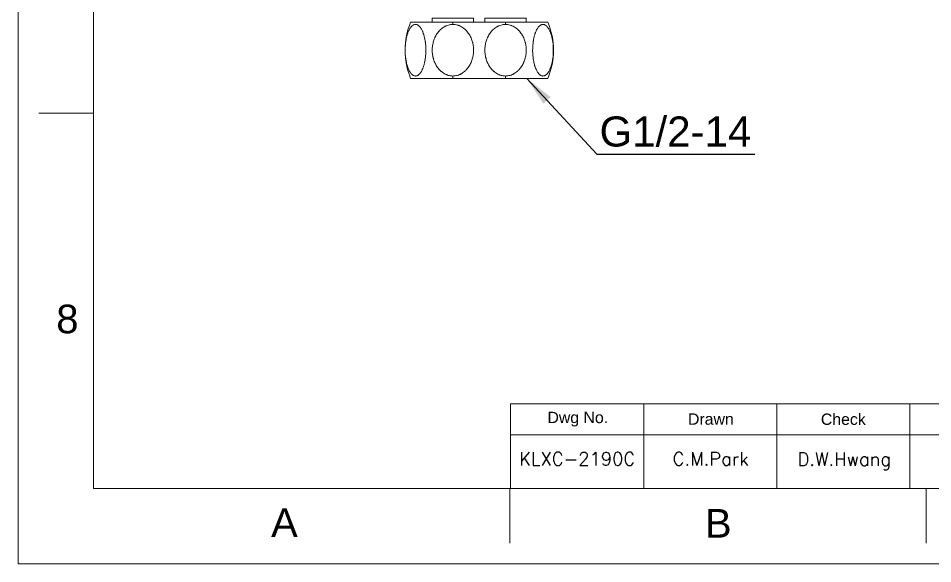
# Model space of a CAD drawing. Header units: millimetres. Extents: x 13295 to 13889, y -332 to 508.
# Drawn here: x 13295.3 to 13538.6, y -332.3 to -187 of the extents above; entities that cross this region are included whole.
import ezdxf

# ---------------------------------------------------------------- set-up
doc = ezdxf.new("R2010")
doc.units = ezdxf.units.MM
doc.layers.add('DIM_', color=5, linetype='Continuous', lineweight=9)
doc.layers.add('FORM', color=7, linetype='Continuous', lineweight=13)
doc.layers.add('TEXT', color=2, linetype='Continuous')
doc.styles.add('ROMANS', font='romans')
doc.styles.get("Standard").update_dxf_attribs({"font": 'arial.ttf'})
doc.dimstyles.new('사본(2) STANDARD', dxfattribs={"dimscale": 0, "dimtxt": 4, "dimasz": 4, "dimexe": 1.25, "dimexo": 0.625, "dimgap": 1.5, "dimtad": 3, "dimtih": 1, "dimtoh": 1, "dimdec": 1, "dimzin": 9, "dimdsep": 46, "dimtxsty": 'Standard', "dimcen": 2.5, "dimclrd": 5, "dimclre": 5, "dimclrt": 5, "dimadec": 0, "dimazin": 0, "dimtfac": 1, "dimtdec": 1, "dimtmove": 0, "dimatfit": 3, "dimfxl": 1.25, "dimtfill": 1, "dimtolj": 1, "dimtzin": 0, "dimarcsym": 0})

msp = doc.modelspace()

# ---------------------------------------------------------------- linework, layer by layer
at = {"linetype": 'Continuous', "lineweight": 18}
for p, q in [((13405.41, -188.02), (13405.41, -187.02)), ((13416.41, -187.02), (13405.41, -187.02)), ((13416.41, -188.02), (13416.41, -187.02)), ((13419.41, -188.02), (13419.41, -187.02)), ((13430.41, -187.02), (13419.41, -187.02)), ((13430.41, -188.02), (13430.41, -187.02)), ((13410.91, -188.02), (13399.66, -188.02)), ((13410.91, -188.02), (13417.91, -188.02)), ((13424.91, -188.02), (13417.91, -188.02)), ((13424.91, -188.02), (13436.16, -188.02)), ((13410.91, -203.02), (13399.66, -203.02)), ((13410.91, -203.02), (13417.91, -203.02)), ((13424.91, -203.02), (13417.91, -203.02)), ((13424.91, -203.02), (13436.16, -203.02))]:
    msp.add_line(p, q, dxfattribs=at)
at = {"linetype": 'Continuous', "lineweight": 13}
for p, q in [((13410.91, -188.65), (13410.91, -188.02)), ((13424.91, -188.65), (13424.91, -188.02)), ((13410.91, -203.02), (13410.91, -202.39)), ((13424.91, -203.02), (13424.91, -202.39))]:
    msp.add_line(p, q, dxfattribs=at)
at = {"linetype": 'Continuous', "lineweight": 18}
for centre, start, end in [((13417.66, -195.52), 157.3801, 202.6199), ((13418.16, -195.52), 337.3801, 22.6199)]:
    msp.add_arc(centre, 19.5, start, end, dxfattribs=at)
for points, knots in [([(13398.2, -195.52), (13398.2, -195.21), (13398.21, -194.91), (13398.24, -194.31), (13398.26, -194.01), (13398.31, -193.56), (13398.33, -193.41), (13398.36, -193.19), (13398.37, -193.12), (13398.4, -192.98), (13398.41, -192.9), (13398.47, -192.54), (13398.53, -192.26), (13398.66, -191.72), (13398.73, -191.46), (13398.84, -191.14), (13398.86, -191.07), (13398.9, -190.95), (13398.93, -190.89), (13398.99, -190.7), (13399.04, -190.58), (13399.14, -190.36), (13399.19, -190.25), (13399.3, -190.03), (13399.36, -189.93), (13399.44, -189.78), (13399.49, -189.71), (13399.53, -189.64), (13399.56, -189.6), (13399.58, -189.57), (13399.66, -189.46), (13399.72, -189.38), (13399.85, -189.22), (13399.92, -189.15), (13400.06, -189.02), (13400.13, -188.97), (13400.22, -188.9), (13400.24, -188.89), (13400.27, -188.86), (13400.29, -188.85), (13400.34, -188.82), (13400.38, -188.8), (13400.49, -188.74), (13400.64, -188.68), (13400.79, -188.66), (13400.94, -188.65), (13401.02, -188.65), (13401.12, -188.66), (13401.13, -188.66), (13401.17, -188.67), (13401.23, -188.68), (13401.29, -188.7), (13401.4, -188.74), (13401.47, -188.77), (13401.62, -188.86), (13401.69, -188.9), (13401.78, -188.97), (13401.8, -188.99), (13401.83, -189.02), (13401.85, -189.03), (13401.9, -189.08), (13401.94, -189.11), (13402.04, -189.22), (13402.11, -189.29), (13402.24, -189.45), (13402.3, -189.54), (13402.39, -189.68), (13402.42, -189.72), (13402.46, -189.8), (13402.48, -189.82), (13402.51, -189.87), (13402.58, -190), (13402.65, -190.13), (13402.75, -190.35), (13402.81, -190.46), (13402.9, -190.7), (13402.95, -190.82), (13403.02, -191), (13403.04, -191.06), (13403.08, -191.19), (13403.1, -191.26), (13403.16, -191.45), (13403.2, -191.58), (13403.31, -191.98), (13403.37, -192.26), (13403.45, -192.68), (13403.48, -192.83), (13403.52, -193.05), (13403.53, -193.12), (13403.55, -193.27), (13403.56, -193.34), (13403.61, -193.71), (13403.64, -194.01), (13403.68, -194.6), (13403.69, -194.91), (13403.7, -195.29), (13403.7, -195.36), (13403.7, -195.52), (13403.7, -195.75), (13403.7, -195.97), (13403.68, -196.43), (13403.66, -196.73), (13403.61, -197.32), (13403.57, -197.62), (13403.52, -197.98), (13403.51, -198.06), (13403.49, -198.16), (13403.48, -198.2), (13403.47, -198.27), (13403.44, -198.45), (13403.4, -198.63), (13403.31, -199.04), (13403.24, -199.31), (13403.13, -199.7), (13403.09, -199.83), (13403, -200.08), (13402.96, -200.2), (13402.89, -200.38), (13402.86, -200.44), (13402.81, -200.56), (13402.79, -200.61), (13402.71, -200.78), (13402.66, -200.89), (13402.54, -201.1), (13402.49, -201.2), (13402.37, -201.39), (13402.31, -201.48), (13402.21, -201.61), (13402.16, -201.67), (13402.12, -201.73), (13402.08, -201.77), (13402.07, -201.79), (13401.98, -201.88), (13401.84, -202.02), (13401.7, -202.12), (13401.56, -202.22), (13401.49, -202.26), (13401.37, -202.3), (13401.32, -202.33), (13401.26, -202.34), (13401.22, -202.35), (13401.2, -202.36), (13401.11, -202.38), (13401.03, -202.39), (13400.95, -202.39)], [0, 0, 0, 0, 0.03125, 0.03125, 0.0625, 0.0625, 0.078125, 0.078125, 0.085937, 0.085937, 0.09375, 0.09375, 0.125, 0.125, 0.15625, 0.15625, 0.164062, 0.164062, 0.171875, 0.171875, 0.1875, 0.1875, 0.203125, 0.203125, 0.21875, 0.21875, 0.226562, 0.230469, 0.230469, 0.234375, 0.234375, 0.25, 0.25, 0.265625, 0.265625, 0.28125, 0.28125, 0.285156, 0.285156, 0.289062, 0.289062, 0.296875, 0.296875, 0.3125, 0.328125, 0.328125, 0.34375, 0.34375, 0.347656, 0.347656, 0.351562, 0.359375, 0.359375, 0.375, 0.375, 0.390625, 0.390625, 0.394531, 0.394531, 0.398437, 0.398437, 0.40625, 0.40625, 0.421875, 0.421875, 0.4375, 0.4375, 0.445312, 0.445312, 0.449219, 0.449219, 0.453125, 0.46875, 0.46875, 0.484375, 0.484375, 0.5, 0.5, 0.507812, 0.507812, 0.515625, 0.515625, 0.53125, 0.53125, 0.5625, 0.5625, 0.578125, 0.578125, 0.585937, 0.585937, 0.59375, 0.59375, 0.625, 0.625, 0.65625, 0.65625, 0.664062, 0.664062, 0.671875, 0.6875, 0.6875, 0.71875, 0.71875, 0.75, 0.75, 0.757812, 0.757812, 0.761719, 0.761719, 0.765625, 0.78125, 0.78125, 0.8125, 0.8125, 0.828125, 0.828125, 0.84375, 0.84375, 0.851563, 0.851563, 0.859375, 0.859375, 0.875, 0.875, 0.890625, 0.890625, 0.90625, 0.90625, 0.914063, 0.917969, 0.917969, 0.921875, 0.921875, 0.9375, 0.953125, 0.953125, 0.96875, 0.96875, 0.976562, 0.980469, 0.980469, 0.984375, 0.984375, 1, 1, 1, 1]), ([(13410.91, -202.39), (13410.7, -202.39), (13410.5, -202.37), (13410.1, -202.32), (13409.9, -202.27), (13409.61, -202.19), (13409.52, -202.16), (13409.37, -202.11), (13409.32, -202.09), (13409.23, -202.05), (13409.18, -202.03), (13408.95, -201.93), (13408.77, -201.84), (13408.42, -201.64), (13408.25, -201.52), (13408.01, -201.34), (13407.93, -201.28), (13407.81, -201.18), (13407.77, -201.14), (13407.69, -201.08), (13407.66, -201.04), (13407.47, -200.87), (13407.33, -200.72), (13407.06, -200.42), (13406.94, -200.26), (13406.7, -199.93), (13406.59, -199.76), (13406.46, -199.54), (13406.43, -199.5), (13406.38, -199.41), (13406.31, -199.27), (13406.24, -199.14), (13406.11, -198.86), (13406.03, -198.68), (13405.88, -198.3), (13405.81, -198.11), (13405.73, -197.82), (13405.7, -197.72), (13405.66, -197.57), (13405.65, -197.52), (13405.62, -197.42), (13405.61, -197.37), (13405.56, -197.13), (13405.52, -196.93), (13405.46, -196.53), (13405.42, -196.12), (13405.4, -195.72), (13405.4, -195.42), (13405.41, -195.26), (13405.41, -195.11), (13405.42, -195.01), (13405.42, -194.96), (13405.44, -194.7), (13405.48, -194.3), (13405.56, -193.9), (13405.65, -193.51), (13405.7, -193.32), (13405.81, -192.93), (13405.88, -192.74), (13405.99, -192.46), (13406.03, -192.36), (13406.09, -192.22), (13406.11, -192.17), (13406.15, -192.08), (13406.17, -192.04), (13406.29, -191.81), (13406.38, -191.63), (13406.59, -191.28), (13406.7, -191.11), (13406.93, -190.78), (13407.06, -190.62), (13407.23, -190.43), (13407.26, -190.39), (13407.33, -190.32), (13407.36, -190.28), (13407.47, -190.17), (13407.54, -190.1), (13407.77, -189.89), (13407.92, -189.76), (13408.24, -189.52), (13408.41, -189.4), (13408.63, -189.27), (13408.68, -189.25), (13408.77, -189.2), (13408.81, -189.18), (13408.95, -189.11), (13409.04, -189.06), (13409.32, -188.94), (13409.51, -188.87), (13409.9, -188.76), (13410.09, -188.72), (13410.35, -188.68), (13410.4, -188.68), (13410.5, -188.67), (13410.55, -188.66), (13410.7, -188.65), (13410.81, -188.65), (13410.91, -188.65)], [0, 0, 0, 0, 0.03125, 0.03125, 0.0625, 0.0625, 0.078125, 0.078125, 0.085938, 0.085938, 0.09375, 0.09375, 0.125, 0.125, 0.15625, 0.15625, 0.171875, 0.171875, 0.179688, 0.179688, 0.1875, 0.1875, 0.21875, 0.21875, 0.25, 0.25, 0.28125, 0.28125, 0.289063, 0.289063, 0.296875, 0.3125, 0.3125, 0.34375, 0.34375, 0.375, 0.375, 0.390625, 0.390625, 0.398438, 0.398438, 0.40625, 0.40625, 0.4375, 0.4375, 0.46875, 0.5, 0.5, 0.515625, 0.523438, 0.523438, 0.53125, 0.53125, 0.5625, 0.59375, 0.59375, 0.625, 0.625, 0.65625, 0.65625, 0.671875, 0.671875, 0.679688, 0.679688, 0.6875, 0.6875, 0.71875, 0.71875, 0.75, 0.75, 0.78125, 0.78125, 0.789063, 0.789063, 0.796875, 0.796875, 0.8125, 0.8125, 0.84375, 0.84375, 0.875, 0.875, 0.882813, 0.882813, 0.890625, 0.890625, 0.90625, 0.90625, 0.9375, 0.9375, 0.96875, 0.96875, 0.976563, 0.976563, 0.984375, 0.984375, 1, 1, 1, 1]), ([(13410.91, -188.65), (13411.11, -188.65), (13411.32, -188.66), (13411.72, -188.72), (13411.91, -188.76), (13412.21, -188.84), (13412.3, -188.88), (13412.45, -188.93), (13412.49, -188.94), (13412.59, -188.98), (13412.64, -189), (13412.87, -189.1), (13413.05, -189.2), (13413.4, -189.4), (13413.57, -189.51), (13413.81, -189.7), (13413.89, -189.76), (13414.01, -189.86), (13414.05, -189.89), (13414.13, -189.96), (13414.16, -189.99), (13414.35, -190.17), (13414.49, -190.31), (13414.75, -190.62), (13414.88, -190.78), (13415.12, -191.11), (13415.23, -191.28), (13415.36, -191.49), (13415.38, -191.54), (13415.43, -191.63), (13415.51, -191.76), (13415.58, -191.9), (13415.71, -192.17), (13415.79, -192.36), (13415.94, -192.73), (13416, -192.93), (13416.09, -193.22), (13416.12, -193.32), (13416.16, -193.46), (13416.17, -193.51), (13416.2, -193.61), (13416.21, -193.66), (13416.26, -193.91), (13416.3, -194.11), (13416.36, -194.51), (13416.4, -194.91), (13416.41, -195.32), (13416.41, -195.62), (13416.41, -195.77), (13416.41, -195.92), (13416.4, -196.03), (13416.4, -196.08), (13416.38, -196.33), (13416.33, -196.73), (13416.26, -197.13), (13416.17, -197.52), (13416.12, -197.72), (13416.01, -198.1), (13415.94, -198.3), (13415.83, -198.58), (13415.79, -198.67), (13415.73, -198.81), (13415.71, -198.86), (13415.67, -198.95), (13415.64, -199), (13415.53, -199.23), (13415.44, -199.41), (13415.23, -199.75), (13415.12, -199.92), (13414.88, -200.25), (13414.76, -200.41), (13414.59, -200.6), (13414.56, -200.64), (13414.49, -200.72), (13414.45, -200.75), (13414.35, -200.86), (13414.27, -200.94), (13414.05, -201.14), (13413.9, -201.28), (13413.58, -201.52), (13413.41, -201.63), (13413.19, -201.76), (13413.14, -201.79), (13413.05, -201.84), (13413.01, -201.86), (13412.87, -201.93), (13412.78, -201.97), (13412.5, -202.09), (13412.31, -202.16), (13411.92, -202.27), (13411.72, -202.31), (13411.47, -202.35), (13411.42, -202.36), (13411.32, -202.37), (13411.27, -202.37), (13411.11, -202.38), (13411.01, -202.39), (13410.91, -202.39)], [0, 0, 0, 0, 0.03125, 0.03125, 0.0625, 0.0625, 0.078125, 0.078125, 0.085938, 0.085938, 0.09375, 0.09375, 0.125, 0.125, 0.15625, 0.15625, 0.171875, 0.171875, 0.179688, 0.179688, 0.1875, 0.1875, 0.21875, 0.21875, 0.25, 0.25, 0.28125, 0.28125, 0.289063, 0.289063, 0.296875, 0.3125, 0.3125, 0.34375, 0.34375, 0.375, 0.375, 0.390625, 0.390625, 0.398438, 0.398438, 0.40625, 0.40625, 0.4375, 0.4375, 0.46875, 0.5, 0.5, 0.515625, 0.523438, 0.523438, 0.53125, 0.53125, 0.5625, 0.59375, 0.59375, 0.625, 0.625, 0.65625, 0.65625, 0.671875, 0.671875, 0.679687, 0.679687, 0.6875, 0.6875, 0.71875, 0.71875, 0.75, 0.75, 0.78125, 0.78125, 0.789062, 0.789062, 0.796875, 0.796875, 0.8125, 0.8125, 0.84375, 0.84375, 0.875, 0.875, 0.882812, 0.882812, 0.890625, 0.890625, 0.90625, 0.90625, 0.9375, 0.9375, 0.96875, 0.96875, 0.976562, 0.976562, 0.984375, 0.984375, 1, 1, 1, 1]), ([(13424.91, -202.39), (13424.7, -202.39), (13424.5, -202.37), (13424.1, -202.32), (13423.9, -202.27), (13423.61, -202.19), (13423.52, -202.16), (13423.37, -202.11), (13423.32, -202.09), (13423.23, -202.05), (13423.18, -202.03), (13422.95, -201.93), (13422.77, -201.84), (13422.42, -201.64), (13422.25, -201.52), (13422.01, -201.34), (13421.93, -201.28), (13421.81, -201.18), (13421.77, -201.14), (13421.69, -201.08), (13421.66, -201.04), (13421.47, -200.87), (13421.33, -200.72), (13421.06, -200.42), (13420.94, -200.26), (13420.7, -199.93), (13420.59, -199.76), (13420.46, -199.54), (13420.43, -199.5), (13420.38, -199.41), (13420.31, -199.27), (13420.24, -199.14), (13420.11, -198.86), (13420.03, -198.68), (13419.88, -198.3), (13419.81, -198.11), (13419.73, -197.82), (13419.7, -197.72), (13419.66, -197.57), (13419.65, -197.52), (13419.62, -197.42), (13419.61, -197.37), (13419.56, -197.13), (13419.52, -196.93), (13419.46, -196.53), (13419.42, -196.12), (13419.4, -195.72), (13419.4, -195.42), (13419.41, -195.26), (13419.41, -195.11), (13419.42, -195.01), (13419.42, -194.96), (13419.44, -194.7), (13419.48, -194.3), (13419.56, -193.9), (13419.65, -193.51), (13419.7, -193.32), (13419.81, -192.93), (13419.88, -192.74), (13419.99, -192.46), (13420.03, -192.36), (13420.09, -192.22), (13420.11, -192.17), (13420.15, -192.08), (13420.17, -192.04), (13420.29, -191.81), (13420.38, -191.63), (13420.59, -191.28), (13420.7, -191.11), (13420.93, -190.78), (13421.06, -190.62), (13421.23, -190.43), (13421.26, -190.39), (13421.33, -190.32), (13421.36, -190.28), (13421.47, -190.17), (13421.54, -190.1), (13421.77, -189.89), (13421.92, -189.76), (13422.24, -189.52), (13422.41, -189.4), (13422.63, -189.27), (13422.68, -189.25), (13422.77, -189.2), (13422.81, -189.18), (13422.95, -189.11), (13423.04, -189.06), (13423.32, -188.94), (13423.51, -188.87), (13423.9, -188.76), (13424.09, -188.72), (13424.35, -188.68), (13424.4, -188.68), (13424.5, -188.67), (13424.55, -188.66), (13424.7, -188.65), (13424.81, -188.65), (13424.91, -188.65)], [0, 0, 0, 0, 0.03125, 0.03125, 0.0625, 0.0625, 0.078125, 0.078125, 0.085938, 0.085938, 0.09375, 0.09375, 0.125, 0.125, 0.15625, 0.15625, 0.171875, 0.171875, 0.179688, 0.179688, 0.1875, 0.1875, 0.21875, 0.21875, 0.25, 0.25, 0.28125, 0.28125, 0.289063, 0.289063, 0.296875, 0.3125, 0.3125, 0.34375, 0.34375, 0.375, 0.375, 0.390625, 0.390625, 0.398438, 0.398438, 0.40625, 0.40625, 0.4375, 0.4375, 0.46875, 0.5, 0.5, 0.515625, 0.523438, 0.523438, 0.53125, 0.53125, 0.5625, 0.59375, 0.59375, 0.625, 0.625, 0.65625, 0.65625, 0.671875, 0.671875, 0.679688, 0.679688, 0.6875, 0.6875, 0.71875, 0.71875, 0.75, 0.75, 0.78125, 0.78125, 0.789063, 0.789063, 0.796875, 0.796875, 0.8125, 0.8125, 0.84375, 0.84375, 0.875, 0.875, 0.882813, 0.882813, 0.890625, 0.890625, 0.90625, 0.90625, 0.9375, 0.9375, 0.96875, 0.96875, 0.976563, 0.976563, 0.984375, 0.984375, 1, 1, 1, 1]), ([(13424.91, -188.65), (13425.11, -188.65), (13425.32, -188.66), (13425.72, -188.72), (13425.91, -188.76), (13426.21, -188.84), (13426.3, -188.88), (13426.45, -188.93), (13426.49, -188.94), (13426.59, -188.98), (13426.64, -189), (13426.87, -189.1), (13427.05, -189.2), (13427.4, -189.4), (13427.57, -189.51), (13427.81, -189.7), (13427.89, -189.76), (13428.01, -189.86), (13428.05, -189.89), (13428.13, -189.96), (13428.16, -189.99), (13428.35, -190.17), (13428.49, -190.31), (13428.75, -190.62), (13428.88, -190.78), (13429.12, -191.11), (13429.23, -191.28), (13429.36, -191.49), (13429.38, -191.54), (13429.43, -191.63), (13429.51, -191.76), (13429.58, -191.9), (13429.71, -192.17), (13429.79, -192.36), (13429.94, -192.73), (13430, -192.93), (13430.09, -193.22), (13430.12, -193.32), (13430.16, -193.46), (13430.17, -193.51), (13430.2, -193.61), (13430.21, -193.66), (13430.26, -193.91), (13430.3, -194.11), (13430.36, -194.51), (13430.4, -194.91), (13430.41, -195.32), (13430.41, -195.62), (13430.41, -195.77), (13430.41, -195.92), (13430.4, -196.03), (13430.4, -196.08), (13430.38, -196.33), (13430.33, -196.73), (13430.26, -197.13), (13430.17, -197.52), (13430.12, -197.72), (13430.01, -198.1), (13429.94, -198.3), (13429.83, -198.58), (13429.79, -198.67), (13429.73, -198.81), (13429.71, -198.86), (13429.67, -198.95), (13429.64, -199), (13429.53, -199.23), (13429.44, -199.41), (13429.23, -199.75), (13429.12, -199.92), (13428.88, -200.25), (13428.76, -200.41), (13428.59, -200.6), (13428.56, -200.64), (13428.49, -200.72), (13428.45, -200.75), (13428.35, -200.86), (13428.27, -200.94), (13428.05, -201.14), (13427.9, -201.28), (13427.58, -201.52), (13427.41, -201.63), (13427.19, -201.76), (13427.14, -201.79), (13427.05, -201.84), (13427.01, -201.86), (13426.87, -201.93), (13426.78, -201.97), (13426.5, -202.09), (13426.31, -202.16), (13425.92, -202.27), (13425.72, -202.31), (13425.47, -202.35), (13425.42, -202.36), (13425.32, -202.37), (13425.27, -202.37), (13425.11, -202.38), (13425.01, -202.39), (13424.91, -202.39)], [0, 0, 0, 0, 0.03125, 0.03125, 0.0625, 0.0625, 0.078125, 0.078125, 0.085938, 0.085938, 0.09375, 0.09375, 0.125, 0.125, 0.15625, 0.15625, 0.171875, 0.171875, 0.179688, 0.179688, 0.1875, 0.1875, 0.21875, 0.21875, 0.25, 0.25, 0.28125, 0.28125, 0.289063, 0.289063, 0.296875, 0.3125, 0.3125, 0.34375, 0.34375, 0.375, 0.375, 0.390625, 0.390625, 0.398438, 0.398438, 0.40625, 0.40625, 0.4375, 0.4375, 0.46875, 0.5, 0.5, 0.515625, 0.523438, 0.523438, 0.53125, 0.53125, 0.5625, 0.59375, 0.59375, 0.625, 0.625, 0.65625, 0.65625, 0.671875, 0.671875, 0.679687, 0.679687, 0.6875, 0.6875, 0.71875, 0.71875, 0.75, 0.75, 0.78125, 0.78125, 0.789062, 0.789062, 0.796875, 0.796875, 0.8125, 0.8125, 0.84375, 0.84375, 0.875, 0.875, 0.882812, 0.882812, 0.890625, 0.890625, 0.90625, 0.90625, 0.9375, 0.9375, 0.96875, 0.96875, 0.976562, 0.976562, 0.984375, 0.984375, 1, 1, 1, 1]), ([(13432.12, -195.52), (13432.12, -195.21), (13432.12, -194.91), (13432.16, -194.31), (13432.18, -194.01), (13432.23, -193.56), (13432.25, -193.41), (13432.28, -193.19), (13432.29, -193.12), (13432.31, -192.97), (13432.33, -192.9), (13432.39, -192.54), (13432.45, -192.26), (13432.58, -191.72), (13432.65, -191.45), (13432.76, -191.14), (13432.78, -191.07), (13432.82, -190.95), (13432.84, -190.88), (13432.91, -190.7), (13432.96, -190.58), (13433.06, -190.36), (13433.11, -190.24), (13433.22, -190.03), (13433.28, -189.93), (13433.36, -189.78), (13433.41, -189.71), (13433.45, -189.64), (13433.48, -189.59), (13433.5, -189.57), (13433.58, -189.46), (13433.64, -189.38), (13433.77, -189.22), (13433.84, -189.15), (13433.98, -189.02), (13434.05, -188.96), (13434.14, -188.9), (13434.15, -188.89), (13434.19, -188.86), (13434.21, -188.85), (13434.26, -188.82), (13434.3, -188.8), (13434.41, -188.74), (13434.56, -188.68), (13434.71, -188.66), (13434.86, -188.65), (13434.94, -188.65), (13435.04, -188.66), (13435.05, -188.66), (13435.09, -188.67), (13435.15, -188.68), (13435.21, -188.7), (13435.32, -188.74), (13435.39, -188.77), (13435.54, -188.86), (13435.61, -188.91), (13435.7, -188.98), (13435.72, -188.99), (13435.75, -189.02), (13435.77, -189.03), (13435.82, -189.08), (13435.86, -189.12), (13435.96, -189.22), (13436.03, -189.29), (13436.16, -189.46), (13436.22, -189.54), (13436.31, -189.68), (13436.34, -189.73), (13436.38, -189.8), (13436.4, -189.82), (13436.43, -189.87), (13436.5, -190), (13436.57, -190.13), (13436.67, -190.35), (13436.73, -190.46), (13436.82, -190.7), (13436.87, -190.82), (13436.92, -190.97), (13436.94, -191.01), (13436.96, -191.07), (13436.97, -191.1), (13437, -191.2), (13437.02, -191.26), (13437.08, -191.45), (13437.12, -191.59), (13437.23, -191.99), (13437.29, -192.26), (13437.37, -192.69), (13437.4, -192.83), (13437.45, -193.12), (13437.47, -193.27), (13437.53, -193.71), (13437.56, -194.01), (13437.6, -194.61), (13437.61, -194.91), (13437.62, -195.29), (13437.62, -195.37), (13437.62, -195.52), (13437.62, -195.75), (13437.62, -195.98), (13437.6, -196.43), (13437.58, -196.73), (13437.53, -197.33), (13437.49, -197.62), (13437.43, -197.99), (13437.42, -198.06), (13437.4, -198.17), (13437.4, -198.21), (13437.39, -198.28), (13437.35, -198.46), (13437.32, -198.63), (13437.23, -199.05), (13437.16, -199.32), (13437.04, -199.71), (13437, -199.84), (13436.92, -200.08), (13436.87, -200.21), (13436.8, -200.39), (13436.78, -200.45), (13436.73, -200.56), (13436.7, -200.62), (13436.62, -200.79), (13436.57, -200.9), (13436.46, -201.11), (13436.4, -201.21), (13436.28, -201.4), (13436.22, -201.49), (13436.13, -201.61), (13436.1, -201.66), (13436.03, -201.74), (13436, -201.77), (13435.9, -201.88), (13435.76, -202.02), (13435.62, -202.13), (13435.47, -202.22), (13435.4, -202.26), (13435.29, -202.31), (13435.23, -202.33), (13435.18, -202.34), (13435.14, -202.35), (13435.12, -202.36), (13435.02, -202.38), (13434.95, -202.39), (13434.87, -202.39)], [0, 0, 0, 0, 0.03125, 0.03125, 0.0625, 0.0625, 0.078125, 0.078125, 0.085937, 0.085937, 0.09375, 0.09375, 0.125, 0.125, 0.15625, 0.15625, 0.164063, 0.164063, 0.171875, 0.171875, 0.1875, 0.1875, 0.203125, 0.203125, 0.21875, 0.21875, 0.226563, 0.230469, 0.230469, 0.234375, 0.234375, 0.25, 0.25, 0.265625, 0.265625, 0.28125, 0.28125, 0.285156, 0.285156, 0.289063, 0.289063, 0.296875, 0.296875, 0.3125, 0.328125, 0.328125, 0.34375, 0.34375, 0.347656, 0.347656, 0.351563, 0.359375, 0.359375, 0.375, 0.375, 0.390625, 0.390625, 0.394531, 0.394531, 0.398438, 0.398438, 0.40625, 0.40625, 0.421875, 0.421875, 0.4375, 0.4375, 0.445313, 0.445313, 0.449219, 0.449219, 0.453125, 0.46875, 0.46875, 0.484375, 0.484375, 0.5, 0.5, 0.503906, 0.503906, 0.507813, 0.507813, 0.515625, 0.515625, 0.53125, 0.53125, 0.5625, 0.5625, 0.578125, 0.578125, 0.59375, 0.59375, 0.625, 0.625, 0.65625, 0.65625, 0.664063, 0.664063, 0.671875, 0.6875, 0.6875, 0.71875, 0.71875, 0.75, 0.75, 0.757813, 0.757813, 0.761719, 0.761719, 0.765625, 0.78125, 0.78125, 0.8125, 0.8125, 0.828125, 0.828125, 0.84375, 0.84375, 0.851563, 0.851563, 0.859375, 0.859375, 0.875, 0.875, 0.890625, 0.890625, 0.90625, 0.90625, 0.914063, 0.914063, 0.921875, 0.921875, 0.9375, 0.953125, 0.953125, 0.96875, 0.96875, 0.976562, 0.980469, 0.980469, 0.984375, 0.984375, 1, 1, 1, 1]), ([(13398.2, -195.52), (13398.2, -195.72), (13398.2, -196.13), (13398.24, -196.73), (13398.27, -197.13), (13398.31, -197.43), (13398.32, -197.57), (13398.34, -197.72), (13398.36, -197.82), (13398.37, -197.87), (13398.4, -198.11), (13398.44, -198.31), (13398.51, -198.68), (13398.55, -198.87), (13398.64, -199.23), (13398.69, -199.41), (13398.76, -199.67), (13398.79, -199.76), (13398.83, -199.88), (13398.85, -199.93), (13398.88, -200.01), (13398.89, -200.05), (13398.96, -200.26), (13399.03, -200.42), (13399.16, -200.72), (13399.23, -200.87), (13399.38, -201.15), (13399.46, -201.28), (13399.56, -201.43), (13399.58, -201.46), (13399.62, -201.52), (13399.68, -201.61), (13399.75, -201.69), (13399.88, -201.84), (13399.97, -201.93), (13400.11, -202.05), (13400.16, -202.09), (13400.23, -202.14), (13400.25, -202.16), (13400.3, -202.19), (13400.33, -202.21), (13400.45, -202.28), (13400.55, -202.32), (13400.75, -202.37), (13400.85, -202.39), (13400.95, -202.39)], [0, 0, 0, 0, 0.0625, 0.125, 0.1875, 0.1875, 0.21875, 0.234375, 0.234375, 0.25, 0.25, 0.3125, 0.3125, 0.375, 0.375, 0.4375, 0.4375, 0.46875, 0.46875, 0.484375, 0.484375, 0.5, 0.5, 0.5625, 0.5625, 0.625, 0.625, 0.6875, 0.6875, 0.703125, 0.703125, 0.71875, 0.75, 0.75, 0.8125, 0.8125, 0.84375, 0.84375, 0.859375, 0.859375, 0.875, 0.875, 0.9375, 0.9375, 1, 1, 1, 1]), ([(13432.12, -195.52), (13432.12, -195.72), (13432.12, -196.13), (13432.16, -196.73), (13432.19, -197.13), (13432.23, -197.42), (13432.24, -197.57), (13432.26, -197.72), (13432.28, -197.82), (13432.28, -197.87), (13432.32, -198.11), (13432.35, -198.3), (13432.43, -198.68), (13432.47, -198.86), (13432.56, -199.23), (13432.6, -199.4), (13432.68, -199.67), (13432.71, -199.75), (13432.75, -199.88), (13432.76, -199.92), (13432.79, -200.01), (13432.81, -200.05), (13432.88, -200.26), (13432.94, -200.41), (13433.08, -200.72), (13433.15, -200.86), (13433.3, -201.14), (13433.37, -201.27), (13433.47, -201.43), (13433.5, -201.46), (13433.54, -201.52), (13433.6, -201.6), (13433.66, -201.68), (13433.8, -201.84), (13433.89, -201.93), (13434.02, -202.05), (13434.07, -202.09), (13434.14, -202.14), (13434.17, -202.16), (13434.22, -202.19), (13434.24, -202.2), (13434.36, -202.27), (13434.46, -202.32), (13434.66, -202.37), (13434.77, -202.39), (13434.87, -202.39)], [0, 0, 0, 0, 0.0625, 0.125, 0.1875, 0.1875, 0.21875, 0.234375, 0.234375, 0.25, 0.25, 0.3125, 0.3125, 0.375, 0.375, 0.4375, 0.4375, 0.46875, 0.46875, 0.484375, 0.484375, 0.5, 0.5, 0.5625, 0.5625, 0.625, 0.625, 0.6875, 0.6875, 0.703125, 0.703125, 0.71875, 0.75, 0.75, 0.8125, 0.8125, 0.84375, 0.84375, 0.859375, 0.859375, 0.875, 0.875, 0.9375, 0.9375, 1, 1, 1, 1])]:
    msp.add_open_spline(points, degree=3, knots=knots, dxfattribs=at)
at = {"layer": 'FORM', "color": 7, "linetype": 'Continuous'}
for p, q in [((13295.26, 507.74), (13295.26, -332.26)), ((13315.26, -212.26), (13300.72, -212.26)), ((13426.06, -312.26), (13426.06, -326.8)), ((13536.86, -312.26), (13536.86, -326.8)), ((13295.26, -332.26), (13889.26, -332.26))]:
    msp.add_line(p, q, dxfattribs=at)
at = {"layer": 'FORM', "linetype": 'Continuous'}
for p, q in [((13315.26, -312.26), (13315.26, 487.74)), ((13869.25, -312.26), (13315.26, -312.26))]:
    msp.add_line(p, q, dxfattribs=at)
at = {"layer": 'FORM'}
for p, q in [((13461.66, -289.65), (13426.25, -289.65)), ((13426.25, -289.65), (13426.25, -312.26)), ((13461.66, -289.65), (13869.25, -289.65)), ((13461.66, -289.65), (13461.66, -312.26)), ((13497.07, -289.65), (13497.07, -312.26)), ((13532.48, -312.26), (13532.48, -289.65)), ((13426.25, -297.94), (13778.85, -297.94))]:
    msp.add_line(p, q, dxfattribs=at)

# ---------------------------------------------------------------- texts
at = {"layer": 'DIM_', "insert": (13449.92, -213.16), "char_height": 8, "attachment_point": 1}
msp.add_mtext_dynamic_manual_height_columns('G1/2-14', width=41.5111, gutter_width=12.5, heights=[0], dxfattribs=at)
at = {"layer": 'FORM', "char_height": 7.62, "attachment_point": 5}
for s, width, insert in [('8', 50, (13308.32, -267.13)), ('A', 10, (13366.07, -321.33)), ('B', 10, (13481.52, -321.5))]:
    msp.add_mtext_dynamic_manual_height_columns(s, width=width, gutter_width=12.5, heights=[0], dxfattribs=dict(at, insert=insert))
at = {"layer": 'TEXT', "char_height": 3.014, "attachment_point": 5}
for s, insert in [('Dwg No.', (13444.13, -293.76)), ('Drawn', (13479.54, -293.76)), ('Check', (13514.78, -293.8))]:
    msp.add_mtext_dynamic_manual_height_columns(s, width=35.4099, gutter_width=18.84, heights=[0], dxfattribs=dict(at, insert=insert))
at = {"layer": 'TEXT', "char_height": 3.5, "attachment_point": 5, "style": 'ROMANS'}
for s, insert in [('KLXC-2190C', (13443.96, -304.34)), ('C.M.Park', (13479.49, -304.34)), ('D.W.Hwang', (13515.04, -304.99))]:
    msp.add_mtext_dynamic_manual_height_columns(s, width=35.4099, gutter_width=18.84, heights=[0], dxfattribs=dict(at, insert=insert))

# ---------------------------------------------------------------- leaders
at = {"layer": 'DIM_'}
msp.add_leader([(13430.53, -203.02), (13449.19, -223.24), (13491.2, -223.24)], dimstyle='사본(2) STANDARD', override={"dimscale": 1, "dimtxt": 8, "dimasz": 8, "dimtad": 0}, dxfattribs=at)

doc.saveas('drawing.dxf')
